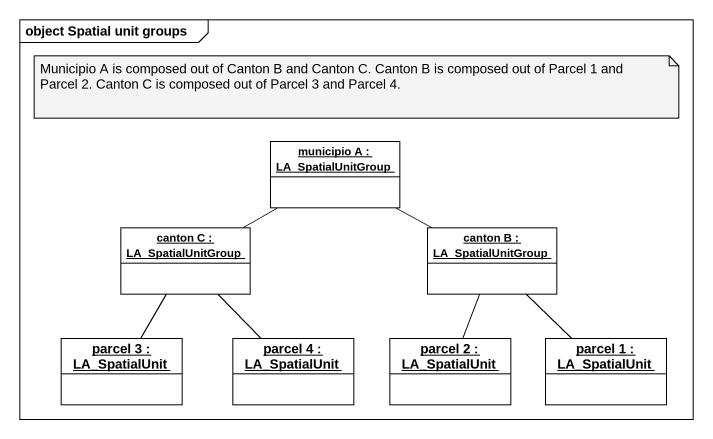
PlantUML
@startuml
mainframe object Spatial unit groups
hide circle
hide empty members
object "municipio A : LA_SpatialUnitGroup" as municipio_A #FFFFFF
object "canton C : LA_SpatialUnitGroup" as canton_C #FFFFFF
object "canton B : LA_SpatialUnitGroup" as canton_B #FFFFFF
object "parcel 3 : LA_SpatialUnit" as parcel_3 #FFFFFF
object "parcel 4 : LA_SpatialUnit" as parcel_4 #FFFFFF
object "parcel 2 : LA_SpatialUnit" as parcel_2 #FFFFFF
object "parcel 1 : LA_SpatialUnit" as parcel_1 #FFFFFF
municipio_A -left- canton_C
municipio_A -right- canton_B
canton_B -- parcel_2
canton_B -- parcel_1
parcel_3 -up- canton_C
parcel_4 -up- canton_C
note as N1
  Municipio A is composed out of Canton B and Canton C. Canton B is composed out of Parcel 1 and Parcel 2. Canton C is composed out of Parcel 3 and Parcel 4.
end note
@enduml
